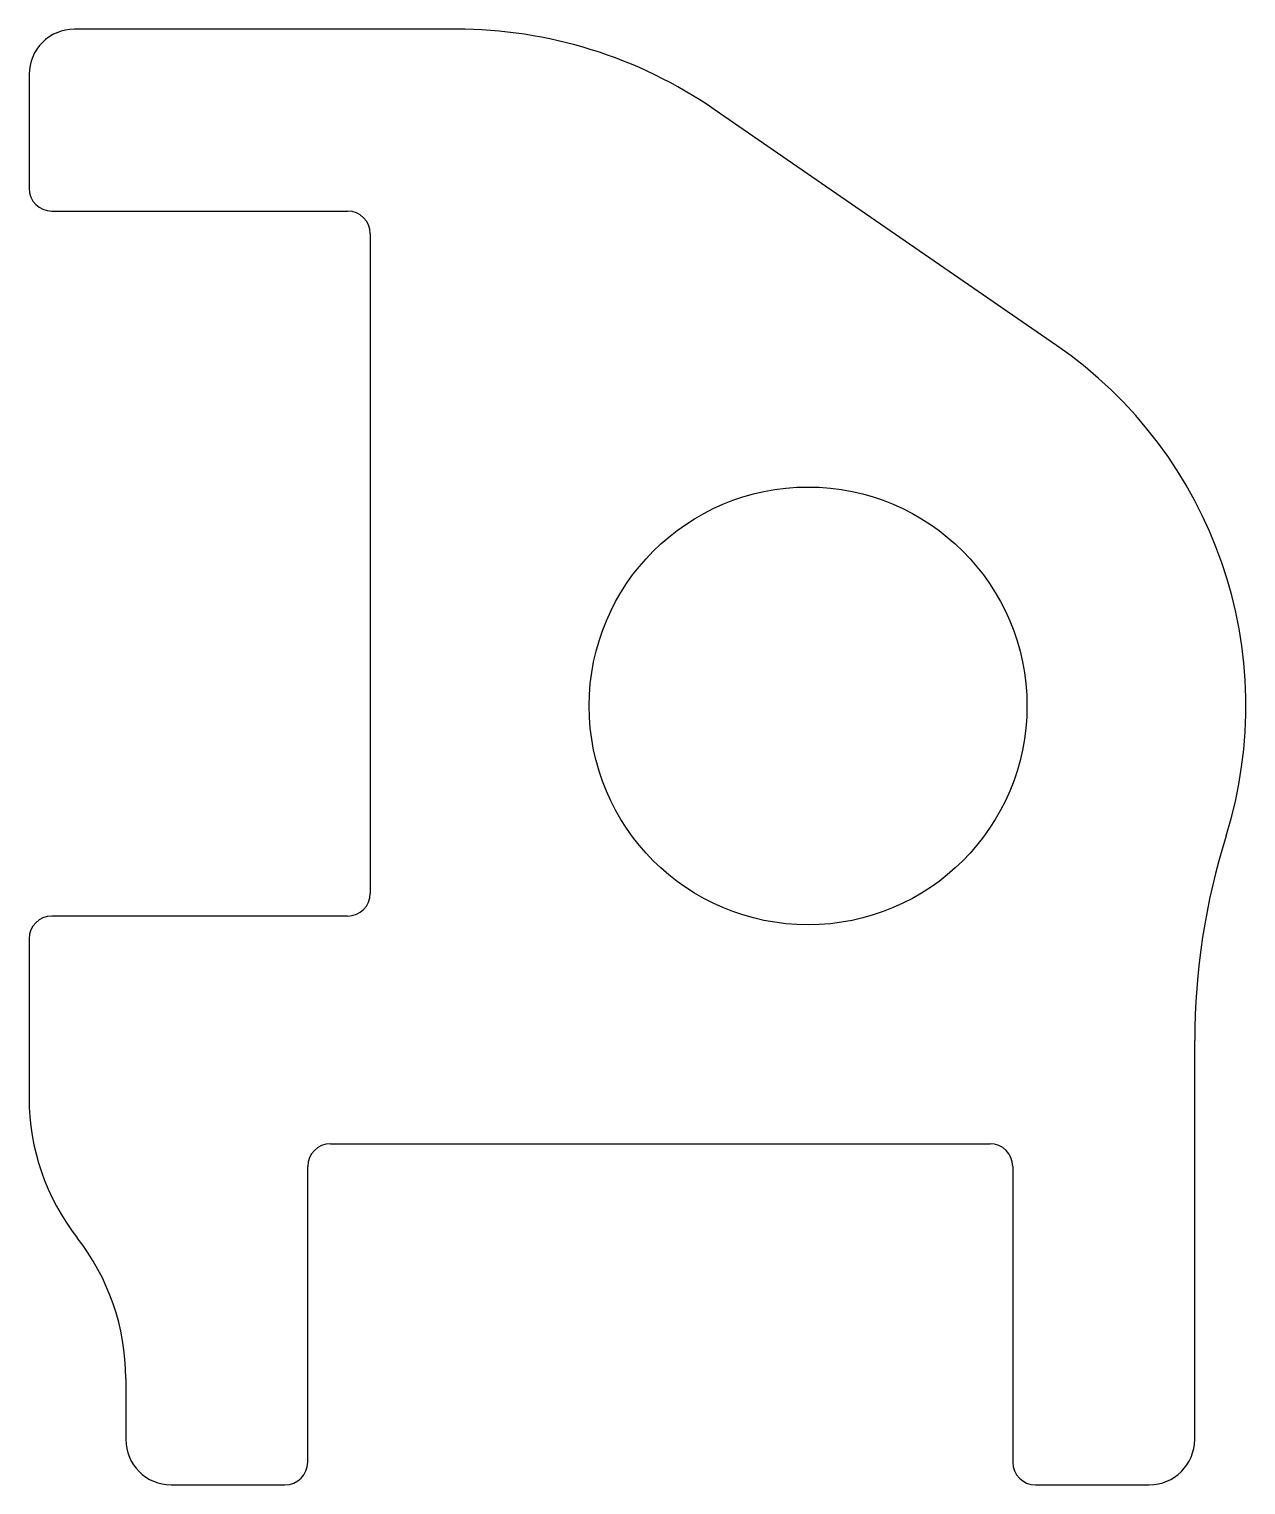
# Model space of a CAD drawing. Extents: x 2578.7 to 2632.2, y 1553.1 to 1617.1.
import ezdxf

# ---------------------------------------------------------------- set-up
doc = ezdxf.new("R2010")
doc.units = 0
doc.layers.get('0').update_dxf_attribs({"linetype": 'CONTINUOUS'})

msp = doc.modelspace()

# ---------------------------------------------------------------- linework, layer by layer
for p, q in [((2597.471, 1617.1), (2580.697, 1617.1)), ((2578.697, 1615.1), (2578.697, 1610.1)), ((2623.875, 1603.188), (2608.824, 1613.565)), ((2579.697, 1609.1), (2592.697, 1609.1)), ((2593.697, 1608.1), (2593.697, 1579.1)), ((2592.697, 1578.1), (2579.697, 1578.1)), ((2578.697, 1577.1), (2578.697, 1570.1)), ((2629.947, 1555.09), (2629.947, 1572.624)), ((2591.947, 1568.09), (2620.947, 1568.09)), ((2590.947, 1554.09), (2590.947, 1567.09)), ((2621.947, 1567.09), (2621.947, 1554.09)), ((2582.947, 1557.774), (2582.947, 1555.09)), ((2584.947, 1553.09), (2589.947, 1553.09)), ((2622.947, 1553.09), (2627.947, 1553.09))]:
    msp.add_line(p, q)
msp.add_circle((2612.947, 1587.34), 9.625)
for centre, radius, start, end in [((2580.697, 1615.1), 2, 90, 180), ((2597.471, 1597.1), 20, 55.41388, 90), ((2579.697, 1610.1), 1, 180, 270), ((2592.697, 1608.1), 1, 0, 90), ((2612.947, 1587.34), 19.25, 342.73718, 55.41409), ((2659.947, 1572.624), 30, 162.53582, 180), ((2592.697, 1579.1), 1, 270, 0), ((2579.697, 1577.1), 1, 90, 180), ((2588.697, 1570.1), 10, 180, 217.89067), ((2591.947, 1567.09), 1, 90, 180), ((2620.947, 1567.09), 1, 360, 90), ((2572.947, 1557.774), 10, 0, 38.2038), ((2584.947, 1555.09), 2, 180, 270), ((2627.947, 1555.09), 2, 270, 360), ((2589.947, 1554.09), 1, 270, 0), ((2622.947, 1554.09), 1, 180, 270)]:
    msp.add_arc(centre, radius, start, end)

doc.saveas('drawing.dxf')
